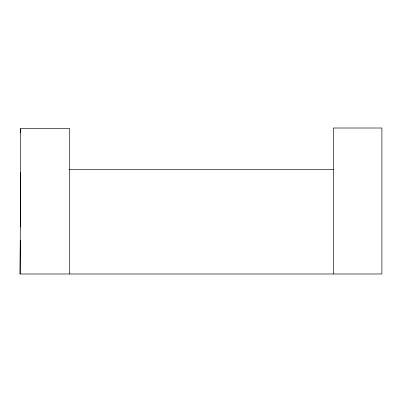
<?xml version="1.0" encoding="UTF-8"?>
<svg xmlns="http://www.w3.org/2000/svg" width="402" height="402" viewBox="0 0 402 402"><rect width="100%" height="100%" fill="white"/><g stroke="black" fill="none" stroke-linecap="round" stroke-linejoin="round"><path stroke-width="0.6" d="M333.313 273.988L333.313 128.012L381.9 128.012L381.9 273.988L20.1 273.988L20.723 128.494L69.712 128.494L69.712 273.988M20.1 273.988L20.301 240.205M20.381 227.07L20.703 172.639M69.355 169.513L333.62 169.513M20.723 128.494L20.723 132.846"/></g></svg>
